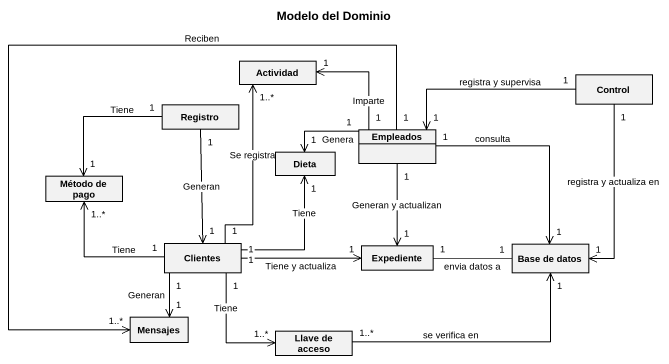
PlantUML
@startuml
title Modelo del Dominio
hide circle
hide empty members
class Actividad
class "Control" as Control_
class Registro
class Empleados
class Dieta
class "Método de pago" as Método_de_pago
class Clientes
class Expediente
class "Base de datos" as Base_de_datos
class Mensajes
class "Llave de acceso" as Llave_de_acceso
Actividad "1" <-- "1" Empleados : Imparte
Control_ "1" -left-> "1" Empleados : registra y supervisa
Control_ "1" --> "1" Base_de_datos : registra y actualiza en
Empleados "1" -left-> "1" Dieta : Genera
Empleados "1" --> "1" Expediente : Generan y actualizan
Empleados "1" --> "1" Base_de_datos : consulta
Dieta "1" <-- "1" Clientes : Tiene
Método_de_pago "1" <-up- "1" Registro : Tiene
Clientes "1" -up-> "1..*" Actividad : Se registra
Clientes "1" <-up- "1" Registro : Generan
Clientes "1" -left-> "1..*" Método_de_pago : Tiene
Clientes "1" -right-> "1" Expediente : Tiene y actualiza
Clientes "1" --> "1" Mensajes : Generan
Clientes "1" --> "1..*" Llave_de_acceso : Tiene
Expediente "1" -right- "1" Base_de_datos : envia datos a
Mensajes "1..*" <-up- "1" Empleados : Reciben
Llave_de_acceso "1..*" -right-> "1" Base_de_datos : se verifica en
@enduml
